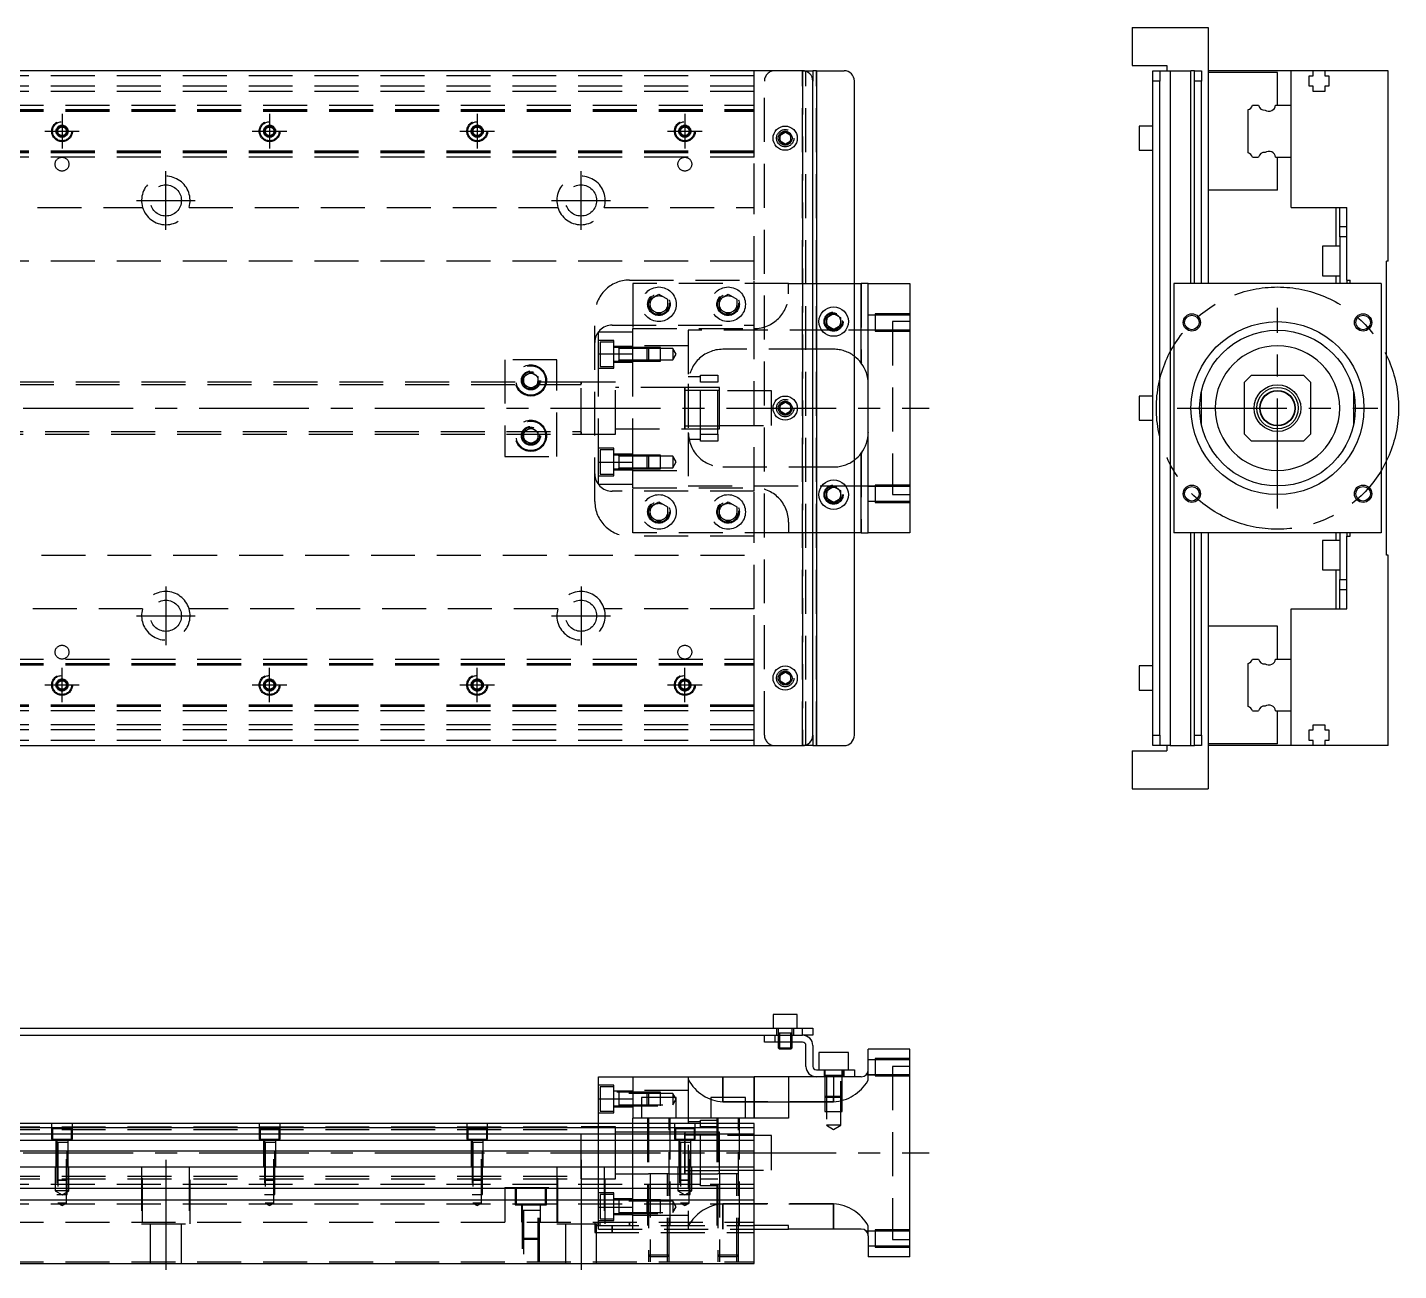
# Model space of a CAD drawing. Extents: x -21 to 783, y -275 to 112.
# Drawn here: x 387 to 783.3, y -249.2 to 110 of the extents above; entities that cross this region are included whole.
import ezdxf

# ---------------------------------------------------------------- set-up
doc = ezdxf.new("R2010")
doc.units = 0
doc.linetypes.add('CENTER', pattern=[50.8, 31.75, -6.35, 6.35, -6.35])
doc.linetypes.add('DASHED', pattern=[19.05, 12.7, -6.35])
doc.layers.get('0').update_dxf_attribs({"linetype": 'CONTINUOUS'})
doc.layers.add('CENTER', color=1, linetype='CENTER')

msp = doc.modelspace()

# ---------------------------------------------------------------- linework, layer by layer
at = {"color": 7, "linetype": 'CONTINUOUS'}
for p, q in [((706.27, 110), (706.27, 99)), ((706.27, 110), (728.27, 110)), ((728.27, 110), (728.27, 36)), ((611, 97.5), (3, 97.5)), ((611, 97.5), (614, 97.5)), ((614, 97.5), (614, 94.5)), ((615, 97.5), (614, 97.5)), ((615, 97.5), (615, -97.5)), ((615, 97.5), (623, 97.5)), ((706.27, 99), (716.27, 99)), ((712.27, 97.5), (714.27, 97.5)), ((712.27, 94.5), (712.27, 97.5)), ((714.27, 97.5), (717.27, 97.5)), ((714.27, 97.5), (714.27, 94.5)), ((716.27, 99), (716.27, 97.5)), ((717.27, 97.5), (717.27, -97.5)), ((717.27, 97.5), (723.27, 97.5)), ((723.27, 36), (723.27, 97.5)), ((724.27, 97.5), (723.27, 97.5)), ((724.27, 97.5), (726.27, 97.5)), ((724.27, 94.5), (724.27, 97.5)), ((726.27, 97.5), (726.27, 94.5)), ((752.27, 97.5), (728.27, 97.5)), ((748.27, 97), (728.27, 97)), ((748.27, 87.5), (748.27, 97)), ((752.27, 87.5), (752.27, 97.5)), ((758.57, 97.5), (752.27, 97.5)), ((757.42, 96), (758.57, 96)), ((757.42, 93), (757.42, 96)), ((761.97, 97.5), (758.57, 97.5)), ((758.57, 96), (758.57, 97.5)), ((761.97, 97.5), (761.97, 96)), ((780.27, 97.5), (761.97, 97.5)), ((761.97, 96), (763.12, 96)), ((763.12, 96), (763.12, 93)), ((780.27, 42.5), (780.27, 97.5)), ((614, -94.5), (614, 94.5)), ((626, -94.5), (626, 94.5)), ((714.27, 94.5), (712.27, 94.5)), ((712.27, -94.5), (712.27, 94.5)), ((714.27, -94.5), (714.27, 94.5)), ((726.27, 94.5), (724.27, 94.5)), ((724.27, 36), (724.27, 94.5)), ((726.27, 36), (726.27, 94.5)), ((758.57, 93), (757.42, 93)), ((758.57, 91.5), (758.57, 93)), ((761.97, 91.5), (758.57, 91.5)), ((761.97, 93), (761.97, 91.5)), ((763.12, 93), (761.97, 93)), ((741.022272, 87.5), (742.79668, 87.5)), ((747.747372, 87.5), (752.27, 87.5)), ((752.27, 72.5), (752.27, 87.5)), ((752.27, 72.5), (752.27, 87.5)), ((739.77, 73.752272), (739.77, 86.247728)), ((604.5, 78.866026), (606, 79.73205)), ((606, 79.73205), (607.5, 78.866026)), ((708.27, 81.5), (708.27, 78)), ((712.27, 81.5), (708.27, 81.5)), ((604.5, 77.133974), (604.5, 78.866026)), ((606, 76.26795), (604.5, 77.133974)), ((607.5, 77.133974), (606, 76.26795)), ((607.5, 78.866026), (607.5, 77.133974)), ((708.27, 78), (708.27, 74.5)), ((708.27, 74.5), (712.27, 74.5)), ((741.022272, 72.5), (742.79668, 72.5)), ((747.747372, 72.5), (752.27, 72.5)), ((748.27, 63), (748.27, 72.5)), ((752.27, 58), (752.27, 72.5)), ((748.27, 63), (728.27, 63)), ((752.27, 58), (768.27, 58)), ((765.27, 46.75), (765.27, 58)), ((766.27, 52.5), (766.27, 58)), ((768.27, 37), (768.27, 58)), ((766.27, 52.5), (768.27, 52.5)), ((766.27, 49.5), (766.27, 52.5)), ((768.27, 49.5), (766.27, 49.5)), ((766.27, 49.5), (766.27, 36)), ((761.27, 46.75), (761.27, 42.5)), ((766.27, 46.75), (761.27, 46.75)), ((761.27, 42.5), (761.27, 38.25)), ((780.27, 42.5), (779.77, 42.5)), ((779.77, -42.5), (779.77, 42.5)), ((626, 36), (628, 36)), ((628, 13), (628, 36)), ((630, 36), (628, 36)), ((630, -36), (630, 36)), ((630, 36), (642, 36)), ((642, 36), (642, -36)), ((778.27, 36), (718.27, 36)), ((718.27, 36), (718.27, -36)), ((761.27, 38.25), (766.27, 38.25)), ((765.27, 36), (765.27, 38.25)), ((768.27, 37), (769.27, 37)), ((768.27, 37), (768.27, 36)), ((769.27, 36), (769.27, 37)), ((778.27, 36), (778.27, -36)), ((618, 26.1547), (620, 27.309402)), ((618, 23.8453), (618, 26.1547)), ((620, 22.690598), (618, 23.8453)), ((620, 27.309402), (622, 26.1547)), ((622, 23.8453), (620, 22.690598)), ((622, 26.1547), (622, 23.8453)), ((740.77, 9.5), (738.77, 7.5)), ((740.77, 9.5), (755.77, 9.5)), ((757.77, 7.5), (755.77, 9.5)), ((726.27, -4.71699), (726.27, 4.71699)), ((738.77, -7.5), (738.77, 7.5)), ((757.77, 7.5), (757.77, -7.5)), ((770.27, 4.71699), (770.27, -4.71699)), ((604.5, 0.866026), (606, 1.73205)), ((604.5, -0.866026), (604.5, 0.866026)), ((606, 1.73205), (607.5, 0.866026)), ((607.5, 0.866026), (607.5, -0.866026)), ((708.27, 3.5), (708.27, 0)), ((712.27, 3.5), (708.27, 3.5)), ((708.27, 0), (708.27, -3.5)), ((606, -1.73205), (604.5, -0.866026)), ((607.5, -0.866026), (606, -1.73205)), ((708.27, -3.5), (712.27, -3.5)), ((738.77, -7.5), (740.77, -9.5)), ((755.77, -9.5), (757.77, -7.5)), ((755.77, -9.5), (740.77, -9.5)), ((628, -36), (628, -13)), ((618, -23.8453), (620, -22.690598)), ((620, -22.690598), (622, -23.8453)), ((618, -26.1547), (618, -23.8453)), ((620, -27.309402), (618, -26.1547)), ((622, -26.1547), (620, -27.309402)), ((622, -23.8453), (622, -26.1547)), ((628, -36), (626, -36)), ((628, -36), (630, -36)), ((642, -36), (630, -36)), ((778.27, -36), (718.27, -36)), ((723.27, -97.5), (723.27, -36)), ((724.27, -94.5), (724.27, -36)), ((726.27, -94.5), (726.27, -36)), ((728.27, -36), (728.27, -110)), ((761.27, -38.25), (761.27, -42.5)), ((766.27, -38.25), (761.27, -38.25)), ((765.27, -38.25), (765.27, -36)), ((766.27, -36), (766.27, -49.5)), ((768.27, -36), (768.27, -37)), ((768.27, -58), (768.27, -37)), ((768.27, -37), (769.27, -37)), ((769.27, -37), (769.27, -36)), ((761.27, -42.5), (761.27, -46.75)), ((780.27, -42.5), (779.77, -42.5)), ((780.27, -97.5), (780.27, -42.5)), ((761.27, -46.75), (766.27, -46.75)), ((765.27, -58), (765.27, -46.75)), ((766.27, -49.5), (768.27, -49.5)), ((766.27, -52.5), (766.27, -49.5)), ((768.27, -52.5), (766.27, -52.5)), ((766.27, -58), (766.27, -52.5)), ((752.27, -72.5), (752.27, -58)), ((752.27, -58), (768.27, -58)), ((748.27, -63), (728.27, -63)), ((748.27, -72.5), (748.27, -63)), ((708.27, -74.5), (708.27, -78)), ((712.27, -74.5), (708.27, -74.5)), ((739.77, -86.247728), (739.77, -73.752272)), ((741.022272, -72.5), (742.79668, -72.5)), ((747.747372, -72.5), (752.27, -72.5)), ((752.27, -87.5), (752.27, -72.5)), ((752.27, -87.5), (752.27, -72.5)), ((604.5, -77.133974), (606, -76.26795)), ((604.5, -78.866026), (604.5, -77.133974)), ((606, -79.73205), (604.5, -78.866026)), ((606, -76.26795), (607.5, -77.133974)), ((607.5, -78.866026), (606, -79.73205)), ((607.5, -77.133974), (607.5, -78.866026)), ((708.27, -78), (708.27, -81.5)), ((708.27, -81.5), (712.27, -81.5)), ((741.022272, -87.5), (742.79668, -87.5)), ((747.747372, -87.5), (752.27, -87.5)), ((748.27, -97), (748.27, -87.5)), ((752.27, -97.5), (752.27, -87.5)), ((614, -94.5), (614, -97.5)), ((712.27, -94.5), (714.27, -94.5)), ((712.27, -97.5), (712.27, -94.5)), ((714.27, -94.5), (714.27, -97.5)), ((724.27, -94.5), (726.27, -94.5)), ((724.27, -97.5), (724.27, -94.5)), ((726.27, -94.5), (726.27, -97.5)), ((757.42, -93), (758.57, -93)), ((757.42, -96), (757.42, -93)), ((758.57, -91.5), (761.97, -91.5)), ((758.57, -93), (758.57, -91.5)), ((761.97, -91.5), (761.97, -93)), ((761.97, -93), (763.12, -93)), ((763.12, -93), (763.12, -96)), ((3, -97.5), (611, -97.5)), ((614, -97.5), (611, -97.5)), ((614, -97.5), (615, -97.5)), ((615, -97.5), (623, -97.5)), ((706.27, -99), (716.27, -99)), ((706.27, -99), (706.27, -110)), ((714.27, -97.5), (712.27, -97.5)), ((717.27, -97.5), (714.27, -97.5)), ((716.27, -97.5), (716.27, -99)), ((717.27, -97.5), (723.27, -97.5)), ((723.27, -97.5), (724.27, -97.5)), ((726.27, -97.5), (724.27, -97.5)), ((748.27, -97), (728.27, -97)), ((752.27, -97.5), (728.27, -97.5)), ((758.57, -97.5), (752.27, -97.5)), ((758.57, -96), (757.42, -96)), ((758.57, -97.5), (758.57, -96)), ((761.97, -97.5), (758.57, -97.5)), ((761.97, -96), (761.97, -97.5)), ((763.12, -96), (761.97, -96)), ((780.27, -97.5), (761.97, -97.5)), ((706.27, -110), (728.27, -110)), ((609.5, -175.2), (602.5, -175.2)), ((602.5, -175.2), (602.5, -179.2)), ((609.5, -179.2), (609.5, -175.2)), ((382, -179.2), (611, -179.2)), ((382, -181.2), (603, -181.2)), ((600, -183.2), (600, -181.2)), ((603, -181.2), (603, -183.2)), ((603, -181.2), (611, -181.2)), ((603, -181.2), (611, -181.2)), ((611, -181.2), (611, -179.2)), ((611, -179.2), (614, -179.2)), ((614, -181.2), (611, -181.2)), ((614, -179.2), (614, -181.2)), ((603, -183.2), (600, -183.2)), ((611, -183.2), (603, -183.2)), ((604, -183.2), (604, -184.85)), ((604, -184.85), (608, -184.85)), ((604, -184.85), (604.35, -185.2)), ((604.35, -183.2), (604.35, -185.2)), ((607.65, -185.2), (604.35, -185.2)), ((607.65, -185.2), (607.65, -183.2)), ((607.65, -185.2), (608, -184.85)), ((608, -184.85), (608, -183.2)), ((612, -190.2), (612, -184.2)), ((614, -184.2), (614, -190.2)), ((624.25, -186.2), (615.75, -186.2)), ((615.75, -186.2), (615.75, -191.2)), ((624.25, -191.2), (624.25, -186.2)), ((630, -191.2), (630, -185.2)), ((642, -185.2), (630, -185.2)), ((642, -245.2), (642, -185.2)), ((552, -193.2), (562, -193.2)), ((552, -199.547524), (552, -193.2)), ((562, -193.2), (562, -205.2)), ((562, -193.2), (597, -193.2)), ((597, -205.2), (597, -193.2)), ((607, -193.2), (597, -193.2)), ((607, -193.2), (607, -205.2)), ((615, -193.2), (607, -193.2)), ((615, -191.2), (623, -191.2)), ((623, -193.2), (615, -193.2)), ((623, -193.2), (623, -191.2)), ((623, -191.2), (626, -191.2)), ((626, -193.2), (623, -193.2)), ((626, -191.2), (626, -193.2)), ((628, -193.2), (626, -193.2)), ((552, -206.7), (552, -199.547524)), ((552, -199.547524), (562, -199.547524)), ((574.5, -199.2), (564.5, -199.2)), ((564.5, -199.2), (564.5, -205.2)), ((574.5, -205.2), (574.5, -199.2)), ((594.5, -199.2), (584.5, -199.2)), ((584.5, -199.2), (584.5, -205.2)), ((594.5, -205.2), (594.5, -199.2)), ((562, -206.7), (562, -205.2)), ((607, -205.2), (562, -205.2)), ((597, -206.7), (375.5, -206.7)), ((597, -207.952272), (375.5, -207.952272)), ((375.5, -209.72668), (597, -209.72668)), ((577, -214.999946), (577, -209.5)), ((597, -247.2), (597, -206.7)), ((597, -211.623076), (375.5, -211.623076)), ((578, -210.075), (577, -210.075)), ((579.75, -210.075), (578, -210.075)), ((581.5, -210.075), (579.75, -210.075)), ((586.5, -210.075), (581.5, -210.075)), ((587, -210.075), (586.5, -210.075)), ((597, -214.677372), (375.5, -214.677372)), ((577, -221.200006), (577, -214.999946)), ((17, -219.2), (597, -219.2)), ((577, -220.325), (587, -220.325)), ((597, -225.5), (17, -225.5)), ((597, -228.9), (17, -228.9)), ((607, -236.2), (597, -236.2)), ((597, -237.2), (607, -237.2)), ((607, -237.2), (607, -236.2)), ((628, -237.2), (607, -237.2)), ((630, -239.2), (630, -245.2)), ((642, -245.2), (630, -245.2)), ((17, -247.2), (597, -247.2))]:
    msp.add_line(p, q, dxfattribs=at)
at = {"color": 3, "linetype": 'DASHED'}
for p, q in [((597, 96), (17, 96)), ((597, 87.5), (597, 97.5)), ((611, -97.5), (611, 97.5)), ((611, 97.5), (611, -97.5)), ((612, -97.5), (612, 97.5)), ((615, -97.5), (615, 97.5)), ((597, 93), (17, 93)), ((597, 91.5), (17, 91.5)), ((600, -94.5), (600, 94.5)), ((17, 87.5), (597, 87.5)), ((597, 86.247728), (597, 87.5)), ((17, 86.247728), (597, 86.247728)), ((17, 86.1147), (597, 86.1147)), ((17, 86.1), (597, 86.1)), ((17, 85.8), (597, 85.8)), ((597, 73.752272), (597, 86.247728)), ((395.5, 80), (395.516134, 80.21941)), ((395.75, 80.721688), (397, 81.443376)), ((395.75, 79.278312), (395.75, 80.721688)), ((397, 78.556624), (395.75, 79.278312)), ((397, 81.443376), (398.25, 80.721688)), ((398.25, 79.278312), (397, 78.556624)), ((398.25, 80.721688), (398.25, 79.278312)), ((455.75, 80.721688), (457, 81.443376)), ((455.75, 79.278312), (455.75, 80.721688)), ((457, 78.556624), (455.75, 79.278312)), ((457, 81.443376), (458.25, 80.721688)), ((458.25, 79.278312), (457, 78.556624)), ((458.25, 80.721688), (458.25, 79.278312)), ((458.477374, 80.25955), (458.5, 80)), ((515.5, 80), (515.516134, 80.21941)), ((515.75, 80.721688), (517, 81.443376)), ((515.75, 79.278312), (515.75, 80.721688)), ((517, 78.556624), (515.75, 79.278312)), ((517, 81.443376), (518.25, 80.721688)), ((518.25, 79.278312), (517, 78.556624)), ((518.25, 80.721688), (518.25, 79.278312)), ((575.75, 80.721688), (577, 81.443376)), ((575.75, 79.278312), (575.75, 80.721688)), ((577, 78.556624), (575.75, 79.278312)), ((577, 81.443376), (578.25, 80.721688)), ((578.25, 79.278312), (577, 78.556624)), ((578.25, 80.721688), (578.25, 79.278312)), ((578.477374, 80.25955), (578.5, 80)), ((607.973226, 78.326156), (608, 78)), ((597, 74.2), (17, 74.2)), ((597, 73.9), (17, 73.9)), ((597, 73.8853), (17, 73.8853)), ((597, 73.752272), (17, 73.752272)), ((597, 72.5), (17, 72.5)), ((597, 72.5), (597, 73.752272)), ((597, 58), (597, 72.5)), ((313.708204, 58), (420.291796, 58)), ((433.708204, 58), (540.291796, 58)), ((553.708204, 58), (597, 58)), ((597, 37), (597, 58)), ((597, 42.5), (29.1, 42.5)), ((561, 37), (597, 37)), ((562, 36), (562, 23)), ((607, 36), (562, 36)), ((597, 24), (597, 37)), ((607, 33), (607, 36)), ((607, 36), (614, 36)), ((614, 36), (626, 36)), ((628, 36), (628, 13)), ((567, 31.443376), (569.5, 32.886752)), ((569.5, 32.886752), (572, 31.443376)), ((587, 31.443376), (589.5, 32.886752)), ((589.5, 32.886752), (592, 31.443376)), ((567, 28.556624), (567, 31.443376)), ((569.5, 27.113248), (567, 28.556624)), ((572, 28.556624), (569.5, 27.113248)), ((572, 31.443376), (572, 28.556624)), ((572.477798, 30.364306), (572.5, 30)), ((587, 28.556624), (587, 31.443376)), ((589.5, 27.113248), (587, 28.556624)), ((592, 28.556624), (589.5, 27.113248)), ((592, 31.443376), (592, 28.556624)), ((592.477798, 30.364306), (592.5, 30)), ((551, -27), (551, 27)), ((556, 24), (597, 24)), ((597, -24), (597, 24)), ((622.483582, 25.286038), (622.5, 25)), ((632, 26.848738), (630, 26.848738)), ((632, 27.248732), (632, 22.248742)), ((642, 27.248732), (632, 27.248732)), ((642, 26.848738), (632, 26.848738)), ((637, 25), (637, -25)), ((642, 25), (637, 25)), ((552, 15.652476), (552, 22)), ((552, 22), (562, 22)), ((562, 15.652476), (562, 23)), ((562, 23), (597, 23)), ((562, 15.652476), (562, 22)), ((578, 22.5), (578, 7)), ((620, 22.5), (578, 22.5)), ((637, 22.5), (620, 22.5)), ((630, 22.648738), (632, 22.648738)), ((632, 22.648738), (642, 22.648738)), ((632, 22.248742), (642, 22.248742)), ((556.5, 19.55635), (552, 19.55635)), ((552.5, 19.05635), (552.5, 12.05635)), ((556.5, 19.05635), (552.5, 19.05635)), ((556.5, 11.55635), (556.5, 19.55635)), ((562, 17.80635), (556.5, 17.80635)), ((557.905, 17.55635), (556.5, 17.55635)), ((562, 17.556346), (557.895, 17.55635)), ((557.9, 17.556354), (557.9, 13.556344)), ((557.9, 17.556354), (557.9, 13.556344)), ((557.9, 17.556354), (557.9, 13.556344)), ((557.9, 17.55635), (557.9, 17.339888)), ((557.9, 17.33964), (557.9, 17.55635)), ((562, 17.20635), (557.9, 17.20635)), ((578, 18), (562, 18)), ((578, 18), (562, 18)), ((566.15, 17.55635), (562, 17.556346)), ((566.15, 17.556344), (562, 17.556344)), ((566.5, 17.20635), (562, 17.20635)), ((566.5, 17.20635), (562, 17.20635)), ((566.15, 13.55635), (566.15, 17.55635)), ((566.5, 17.20635), (566.15, 17.55635)), ((570, 17.556344), (566.15, 17.556344)), ((566.5, 17.20635), (566.5, 13.90635)), ((570, 17.20635), (566.5, 17.20635)), ((570, 13.556354), (570, 17.556344)), ((573.5, 17.20635), (570, 17.20635)), ((573.5, 17.20635), (573.5, 13.90635)), ((574.452628, 15.55635), (573.5, 17.20635)), ((614, 17), (588, 17)), ((620, 17), (614, 17)), ((540, 14), (525, 14)), ((525, 14), (525, -14)), ((540, -14), (540, 14)), ((552, 15.652476), (562, 15.652476)), ((552, -15.652476), (552, 15.652476)), ((552.5, 12.05635), (556.5, 12.05635)), ((556.5, 13.55635), (557.905, 13.55635)), ((556.5, 13.30635), (562, 13.30635)), ((557.895, 13.55635), (562, 13.556352)), ((557.9, 13.90635), (562, 13.90635)), ((557.9, 13.55635), (557.9, 13.773016)), ((557.9, 13.77281), (557.9, 13.55635)), ((562, -15.652476), (562, 15.652476)), ((562, -15.652476), (562, 15.652476)), ((562, 13.90635), (566.5, 13.90635)), ((562, 13.90635), (566.5, 13.90635)), ((562, 13.556354), (566.15, 13.556354)), ((562, 13.556352), (566.15, 13.55635)), ((566.15, 13.55635), (566.5, 13.90635)), ((566.15, 13.556354), (570, 13.556354)), ((566.5, 13.90635), (570, 13.90635)), ((570, 13.90635), (573.5, 13.90635)), ((573.5, 13.90635), (574.452628, 15.55635)), ((627.743602, 13.32745), (628.026966, 12.963874)), ((530, 8), (530.018502, 8.303588)), ((530.5, 9.1547), (532.5, 10.309402)), ((530.5, 6.8453), (530.5, 9.1547)), ((532.5, 10.309402), (534.5, 9.1547)), ((534.5, 9.1547), (534.5, 6.8453)), ((552, 11.55635), (556.5, 11.55635)), ((581.5, 9), (578, 9)), ((581.5, 9.5), (586.5, 9.5)), ((581.5, 7.5), (581.5, 9.5)), ((586.5, 9.5), (586.5, 7.5)), ((547.005, 7.5), (335, 7.5)), ((547, 6.75), (335, 6.75)), ((532.5, 5.690598), (530.5, 6.8453)), ((534.5, 6.8453), (532.5, 5.690598)), ((552, 7.5), (546.995, 7.5)), ((547, -7.500006), (547, 7.500006)), ((547, 6.951128), (547, 7.5)), ((547, 7.5), (547, 6.951128)), ((547, -6.951128), (547, 6.951128)), ((557, 7.5), (552, 7.5)), ((557, 7.5), (552, 7.5)), ((557, -7.5), (557, 7.5)), ((557, -7.5), (557, 7.5)), ((577.005, 6), (557, 6)), ((576.995, 6), (557, 6)), ((586.5, 6), (576.995, 6)), ((577.005, 6), (576.995, 6)), ((577, -6.000006), (577, 6.000006)), ((577, 5.125), (577, 6.000006)), ((577, 5.325034), (577, 6)), ((577, 6), (577, -5.999164)), ((577, 5.125), (577, -5.125)), ((587, 5.125), (577, 5.125)), ((586.5, 6), (577.005, 6)), ((578, 7), (578, -7)), ((586.5, 7.5), (581.5, 7.5)), ((581.5, -7.5), (581.5, 7.5)), ((586.5, -7.5), (586.5, 7.5)), ((587, 6), (586.5, 6)), ((587, -6), (587, 6)), ((602, 5), (587, 5)), ((602, -5), (602, 5)), ((607.973226, 0.326156), (608, 0)), ((335, -6.75), (547, -6.75)), ((335, -7.5), (547.005, -7.5)), ((530.5, -6.8453), (532.5, -5.690598)), ((530.5, -9.1547), (530.5, -6.8453)), ((532.5, -5.690598), (534.5, -6.8453)), ((534.5, -6.8453), (534.5, -9.1547)), ((534.983582, -7.713962), (535, -8)), ((546.995, -7.5), (552, -7.5)), ((547, -7.5), (547, -6.951128)), ((547, -6.951128), (547, -7.499332)), ((547, -7.499332), (547, -7.5)), ((552, -7.5), (557, -7.5)), ((552, -7.5), (557, -7.5)), ((557, -6), (577.005, -6)), ((557, -6), (576.995, -6)), ((576.995, -6), (586.5, -6)), ((576.995, -6), (577.005, -6)), ((577, -6.000006), (577, -5.125)), ((577, -5.125), (587, -5.125)), ((577, -6), (577, -5.325218)), ((577, -5.999164), (577, -6)), ((577.005, -6), (586.5, -6)), ((578, -7), (578, -22.5)), ((581.5, -7.5), (586.5, -7.5)), ((581.5, -9.5), (581.5, -7.5)), ((586.5, -6), (587, -6)), ((586.5, -7.5), (586.5, -9.5)), ((587, -5), (602, -5)), ((630, -7), (629.998996, -7.141742)), ((532.5, -10.309402), (530.5, -9.1547)), ((534.5, -9.1547), (532.5, -10.309402)), ((556.5, -11.55635), (552, -11.55635)), ((556.5, -19.55635), (556.5, -11.55635)), ((578, -9), (581.5, -9)), ((586.5, -9.5), (581.5, -9.5)), ((525, -14), (540, -14)), ((552, -22), (552, -15.652476)), ((552, -15.652476), (562, -15.652476)), ((552.5, -12.05635), (552.5, -19.05635)), ((556.5, -12.05635), (552.5, -12.05635)), ((562, -13.30635), (556.5, -13.30635)), ((557.905, -13.55635), (556.5, -13.55635)), ((562, -13.556352), (557.895, -13.55635)), ((557.9, -13.556344), (557.9, -17.556354)), ((557.9, -13.556344), (557.9, -17.556354)), ((557.9, -13.55635), (557.9, -13.77281)), ((557.9, -13.773058), (557.9, -13.55635)), ((562, -13.90635), (557.9, -13.90635)), ((566.15, -13.55635), (562, -13.556352)), ((566.15, -13.556352), (562, -13.556354)), ((566.5, -13.90635), (562, -13.90635)), ((566.5, -13.90635), (562, -13.90635)), ((562, -22), (562, -15.652476)), ((562, -23), (562, -15.652476)), ((566.15, -17.55635), (566.15, -13.55635)), ((566.5, -13.90635), (566.15, -13.55635)), ((570, -13.556354), (566.15, -13.556352)), ((566.5, -13.90635), (566.5, -17.20635)), ((570, -13.90635), (566.5, -13.90635)), ((570, -17.556344), (570, -13.556354)), ((573.5, -13.90635), (570, -13.90635)), ((573.5, -13.90635), (573.5, -17.20635)), ((574.452628, -15.55635), (573.5, -13.90635)), ((573.5, -17.20635), (574.452628, -15.55635)), ((628.11972, -12.836966), (627.908436, -13.120182)), ((628, -13), (628, -36)), ((552, -19.55635), (556.5, -19.55635)), ((552.5, -19.05635), (556.5, -19.05635)), ((556.5, -17.55635), (557.905, -17.55635)), ((556.5, -17.80635), (562, -17.80635)), ((557.895, -17.55635), (562, -17.556346)), ((557.9, -17.20635), (562, -17.20635)), ((557.9, -17.55635), (557.9, -17.339682)), ((557.9, -17.339888), (557.9, -17.55635)), ((562, -17.20635), (566.5, -17.20635)), ((562, -17.20635), (566.5, -17.20635)), ((562, -17.556344), (566.15, -17.556346)), ((562, -17.556346), (566.15, -17.55635)), ((562, -18), (578, -18)), ((562, -18), (578, -18)), ((566.15, -17.55635), (566.5, -17.20635)), ((566.15, -17.556346), (570, -17.556344)), ((566.5, -17.20635), (570, -17.20635)), ((570, -17.20635), (573.5, -17.20635)), ((588, -17), (614, -17)), ((614, -17), (620, -17)), ((552, -22), (562, -22)), ((562, -23), (597, -23)), ((562, -36), (562, -23)), ((578, -22.5), (620, -22.5)), ((620, -22.5), (637, -22.5)), ((632, -22.648738), (630, -22.648738)), ((632, -22.248742), (632, -27.248732)), ((642, -22.248742), (632, -22.248742)), ((642, -22.648738), (632, -22.648738)), ((597, -24), (556, -24)), ((567, -28.556624), (569.5, -27.113248)), ((569.5, -27.113248), (572, -28.556624)), ((587, -28.556624), (589.5, -27.113248)), ((589.5, -27.113248), (592, -28.556624)), ((597, -37), (597, -24)), ((617.5, -25), (617.52689, -24.634318)), ((630, -26.848738), (632, -26.848738)), ((632, -26.848738), (642, -26.848738)), ((632, -27.248732), (642, -27.248732)), ((637, -25), (642, -25)), ((566.5, -30), (566.520026, -29.653944)), ((567, -31.443376), (567, -28.556624)), ((569.5, -32.886752), (567, -31.443376)), ((572, -31.443376), (569.5, -32.886752)), ((572, -28.556624), (572, -31.443376)), ((587, -31.443376), (587, -28.556624)), ((589.5, -32.886752), (587, -31.443376)), ((592, -31.443376), (589.5, -32.886752)), ((592, -28.556624), (592, -31.443376)), ((592.477798, -29.635694), (592.5, -30)), ((607, -33), (607, -36)), ((597, -37), (561, -37)), ((607, -36), (562, -36)), ((597, -58), (597, -37)), ((614, -36), (607, -36)), ((626, -36), (614, -36)), ((29.1, -42.5), (597, -42.5)), ((420.291796, -58), (313.708204, -58)), ((540.291796, -58), (433.708204, -58)), ((597, -58), (553.708204, -58)), ((597, -72.5), (597, -58)), ((17, -72.5), (597, -72.5)), ((17, -73.752272), (597, -73.752272)), ((17, -73.8853), (597, -73.8853)), ((17, -73.9), (597, -73.9)), ((17, -74.2), (597, -74.2)), ((597, -73.752272), (597, -72.5)), ((597, -86.247728), (597, -73.752272)), ((395.75, -79.278312), (397, -78.556624)), ((397, -78.556624), (398.25, -79.278312)), ((455.75, -79.278312), (457, -78.556624)), ((457, -78.556624), (458.25, -79.278312)), ((515.75, -79.278312), (517, -78.556624)), ((517, -78.556624), (518.25, -79.278312)), ((575.75, -79.278312), (577, -78.556624)), ((577, -78.556624), (578.25, -79.278312)), ((604, -78), (604.030168, -77.653934)), ((395.5, -80), (395.516134, -79.78059)), ((395.75, -80.721688), (395.75, -79.278312)), ((397, -81.443376), (395.75, -80.721688)), ((398.25, -80.721688), (397, -81.443376)), ((398.25, -79.278312), (398.25, -80.721688)), ((455.75, -80.721688), (455.75, -79.278312)), ((457, -81.443376), (455.75, -80.721688)), ((458.25, -80.721688), (457, -81.443376)), ((458.25, -79.278312), (458.25, -80.721688)), ((458.477374, -79.74045), (458.5, -80)), ((515.5, -80), (515.516134, -79.78059)), ((515.75, -80.721688), (515.75, -79.278312)), ((517, -81.443376), (515.75, -80.721688)), ((518.25, -80.721688), (517, -81.443376)), ((518.25, -79.278312), (518.25, -80.721688)), ((575.75, -80.721688), (575.75, -79.278312)), ((577, -81.443376), (575.75, -80.721688)), ((578.25, -80.721688), (577, -81.443376)), ((578.25, -79.278312), (578.25, -80.721688)), ((578.477374, -79.74045), (578.5, -80)), ((597, -85.8), (17, -85.8)), ((597, -86.1), (17, -86.1)), ((597, -86.1147), (17, -86.1147)), ((597, -86.247728), (17, -86.247728)), ((597, -87.5), (597, -86.247728)), ((597, -87.5), (17, -87.5)), ((597, -97.5), (597, -87.5)), ((597, -91.5), (17, -91.5)), ((597, -93), (17, -93)), ((597, -96), (17, -96)), ((600, -181.2), (603, -181.2)), ((603.5, -179.2), (603.5, -181.2)), ((608.000006, -180.6), (603.999994, -180.6)), ((604, -179.2), (604, -183.2)), ((604.000006, -179.2), (604.000006, -183.2)), ((604.35, -180.6), (604.35, -183.2)), ((607.65, -183.2), (607.65, -180.6)), ((607.999994, -183.2), (607.999994, -181.2)), ((608, -183.2), (608, -179.2)), ((608.5, -181.2), (608.5, -179.2)), ((632, -188.351262), (630, -188.351262)), ((632, -187.951268), (632, -192.951258)), ((642, -187.951268), (632, -187.951268)), ((642, -188.351262), (632, -188.351262)), ((637, -190.2), (637, -240.2)), ((642, -190.2), (637, -190.2)), ((578, -193.2), (578, -193.816596)), ((578, -193.816596), (578, -236.583404)), ((578, -193.816596), (578.037764, -194.12036)), ((588, -200.460598), (588, -193.2)), ((588, -193.2), (588, -199.2)), ((597, -193.2), (597, -205.2)), ((617.25, -191.2), (617.25, -193.2)), ((622.500006, -192.8), (617.499994, -192.8)), ((617.5, -191.2), (617.5, -203.2)), ((617.9, -192.8), (617.9, -207.2)), ((620, -193.2), (620, -200.460598)), ((622.1, -207.2), (622.1, -192.8)), ((622.5, -203.2), (622.5, -191.2)), ((622.75, -193.2), (622.75, -191.2)), ((629.474532, -192.551262), (632, -192.551262)), ((629.868572, -194.41502), (629.966596, -194.101224)), ((629.966596, -194.101224), (630, -193.816596)), ((630, -193.816596), (630, -191.2)), ((637, -192.7), (630, -192.7)), ((632, -192.551262), (642, -192.551262)), ((632, -192.951258), (642, -192.951258)), ((556.5, -195.64365), (552, -195.64365)), ((552.5, -196.14365), (552.5, -199.64365)), ((556.5, -196.14365), (552.5, -196.14365)), ((556.5, -203.64365), (556.5, -195.64365)), ((562, -197.39365), (556.5, -197.39365)), ((570, -197.643656), (556.5, -197.643649)), ((557.9, -197.643646), (557.9, -201.643656)), ((573.5, -197.99365), (557.9, -197.99365)), ((578, -197.2), (562, -197.2)), ((566.15, -199.2), (566.15, -197.64365)), ((566.5, -197.99365), (566.15, -197.64365)), ((566.5, -197.99365), (566.5, -199.2)), ((570, -199.2), (570, -197.643656)), ((573.5, -197.99365), (573.5, -201.29365)), ((574.452628, -199.64365), (573.5, -197.99365)), ((552.5, -199.64365), (552.5, -203.14365)), ((556.5, -201.643653), (570, -201.643646)), ((556.5, -201.89365), (562, -201.89365)), ((557.9, -201.29365), (573.5, -201.29365)), ((566.15, -199.64365), (566.15, -199.2)), ((566.15, -201.64365), (566.15, -199.64365)), ((566.15, -201.64365), (566.5, -201.29365)), ((566.5, -199.2), (566.5, -199.64365)), ((566.5, -199.64365), (566.5, -201.29365)), ((570, -201.643646), (570, -199.2)), ((573.5, -201.29365), (574.452628, -199.64365)), ((588, -199.2), (588, -200.460598)), ((588, -200.460598), (594.5, -200.460598)), ((620, -200.460598), (588, -200.460598)), ((594.5, -200.460598), (607, -200.460598)), ((607, -200.460598), (617.500006, -200.460598)), ((617.5, -198.8), (622.5, -198.8)), ((617.5, -198.8), (617.9, -199.2)), ((617.500006, -200.460598), (620, -200.460598)), ((622.1, -199.2), (617.9, -199.2)), ((620, -200.460598), (620, -199.2)), ((622.1, -199.2), (622.5, -198.8)), ((552, -203.64365), (556.5, -203.64365)), ((552.5, -203.14365), (556.5, -203.14365)), ((566.25, -205.2), (566.25, -236.2)), ((566.499923, -205.2), (566.500006, -246.7)), ((572.499994, -246.7), (572.500077, -205.2)), ((572.75, -236.2), (572.75, -205.2)), ((581.5, -205.7), (586.5, -205.7)), ((581.5, -206.7), (581.5, -205.7)), ((586.25, -205.2), (586.25, -236.2)), ((586.499923, -205.2), (586.500006, -246.7)), ((592.499994, -246.7), (592.500077, -205.2)), ((592.75, -236.2), (592.75, -205.2)), ((617.5, -203.2), (622.5, -203.2)), ((54, -207.699332), (547.005, -207.699332)), ((54, -208.449332), (547, -208.449332)), ((394, -206.7), (394, -211.2)), ((399.75, -208.2), (394.25, -208.2)), ((394.25, -208.2), (394.25, -211.2)), ((399.75, -211.2), (399.75, -208.2)), ((400, -211.2), (400, -206.7)), ((454, -206.7), (454, -211.2)), ((459.75, -208.2), (454.25, -208.2)), ((454.25, -208.2), (454.25, -211.2)), ((459.75, -211.2), (459.75, -208.2)), ((460, -211.2), (460, -206.7)), ((514, -206.7), (514, -211.2)), ((519.75, -208.2), (514.25, -208.2)), ((514.25, -208.2), (514.25, -211.2)), ((519.75, -211.2), (519.75, -208.2)), ((520, -211.2), (520, -206.7)), ((547, -222.699332), (547, -207.7)), ((552, -207.7), (547, -207.7)), ((552, -219.2), (552, -206.7)), ((557, -207.7), (552, -207.7)), ((557, -215.2), (557, -207.7)), ((562, -209.2), (557, -209.2)), ((562, -219.2), (562, -206.7)), ((566.5, -209.2), (562, -209.2)), ((572.5, -209.2), (566.5, -209.2)), ((574.25, -209.2), (572.5, -209.2)), ((574, -206.7), (574, -211.2)), ((579.75, -208.2), (574.25, -208.2)), ((574.25, -208.2), (574.25, -211.2)), ((577, -209.2), (574.25, -209.2)), ((577, -209.2), (576.995, -209.2)), ((577, -209.2), (577, -209.200836)), ((578, -209.2), (577, -209.2)), ((577.005, -209.2), (577, -209.2)), ((577, -209.200836), (577, -214.999974)), ((581.5, -206.2), (578, -206.2)), ((579.75, -209.2), (578, -209.2)), ((579.75, -211.2), (579.75, -208.2)), ((581.5, -209.2), (579.75, -209.2)), ((580, -211.2), (580, -206.7)), ((581.5, -207.7), (581.5, -206.7)), ((581.5, -222.7), (581.5, -207.7)), ((586.5, -207.7), (581.5, -207.7)), ((586.5, -209.2), (581.5, -209.2)), ((587, -209.2), (586.5, -209.2)), ((587, -215.2), (587, -209.2)), ((622.1, -207.2), (617.9, -207.2)), ((617.9, -207.2), (620, -208.412436)), ((620, -208.412436), (622.1, -207.2)), ((394, -211.2), (400, -211.2)), ((395.25, -211.2), (395.25, -219.2)), ((398.500006, -212.2), (395.499994, -212.2)), ((395.500006, -211.2), (395.500006, -227.2)), ((395.75, -212.2), (395.75, -229.7)), ((398.25, -229.7), (398.25, -212.2)), ((398.499994, -227.2), (398.499994, -211.2)), ((398.75, -219.2), (398.75, -211.2)), ((454, -211.2), (460, -211.2)), ((455.25, -211.2), (455.25, -219.2)), ((458.500006, -212.2), (455.499994, -212.2)), ((455.500006, -211.2), (455.500006, -227.2)), ((455.75, -212.2), (455.75, -229.7)), ((458.25, -229.7), (458.25, -212.2)), ((458.499994, -227.2), (458.499994, -211.2)), ((458.75, -219.2), (458.75, -211.2)), ((514, -211.2), (520, -211.2)), ((515.25, -211.2), (515.25, -219.2)), ((518.500006, -212.2), (515.499994, -212.2)), ((515.500006, -211.2), (515.500006, -227.2)), ((515.75, -212.2), (515.75, -229.7)), ((518.25, -229.7), (518.25, -212.2)), ((518.499994, -227.2), (518.499994, -211.2)), ((518.75, -219.2), (518.75, -211.2)), ((574, -211.2), (580, -211.2)), ((575.25, -211.2), (575.25, -219.2)), ((578.500006, -212.2), (575.499994, -212.2)), ((575.500006, -211.2), (575.500006, -227.2)), ((575.75, -212.2), (575.75, -229.7)), ((578.25, -229.7), (578.25, -212.2)), ((578.499994, -227.2), (578.499994, -211.2)), ((578.75, -219.2), (578.75, -211.2)), ((602, -210.2), (587, -210.2)), ((602, -215.2), (602, -210.2)), ((557, -219.2), (557, -215.2)), ((577, -214.999974), (577, -215.400054)), ((577, -215.400054), (577, -221.199164)), ((587, -221.2), (587, -215.2)), ((602, -220.2), (602, -215.2)), ((395, -219.2), (395, -226.2)), ((399, -226.2), (399, -219.2)), ((420, -219.2), (420, -235.7)), ((420.291796, -235.2), (420.291796, -219.2)), ((433.708204, -219.2), (433.708204, -235.2)), ((434, -235.7), (434, -219.2)), ((540, -219.2), (540, -235.7)), ((540.291796, -235.2), (540.291796, -219.2)), ((552, -228.9), (552, -219.2)), ((553.708204, -219.2), (553.708204, -235.2)), ((554, -235.7), (554, -219.2)), ((557, -222.7), (557, -219.2)), ((557, -221.2), (562, -221.2)), ((562, -225.5), (562, -219.2)), ((562, -221.2), (566.39999, -221.2)), ((566.39999, -221.2), (566.499994, -221.2)), ((572.500006, -221.2), (566.499994, -221.2)), ((567, -221.2), (567, -246.7)), ((572, -246.7), (572, -221.2)), ((572.500006, -221.2), (572.60001, -221.2)), ((572.60001, -221.2), (577.005, -221.2)), ((575, -219.2), (575, -226.2)), ((576.995, -221.2), (586.39999, -221.2)), ((577, -221.2), (577, -220.525218)), ((577, -221.199164), (577, -221.2)), ((577.005, -221.2), (586.5, -221.2)), ((579, -226.2), (579, -219.2)), ((592.500006, -221.2), (586.499994, -221.2)), ((587, -220.2), (602, -220.2)), ((587, -221.2), (587, -246.7)), ((592, -246.7), (592, -221.2)), ((597, -224.35), (17, -224.35)), ((54, -221.95), (547, -221.95)), ((54, -222.7), (547.005, -222.7)), ((395.5, -222.95), (398.5, -222.95)), ((395.5, -222.95), (395.75, -223.2)), ((398.25, -223.2), (395.75, -223.2)), ((398.25, -223.2), (398.5, -222.95)), ((455.5, -222.95), (458.5, -222.95)), ((455.5, -222.95), (455.75, -223.2)), ((458.25, -223.2), (455.75, -223.2)), ((458.25, -223.2), (458.5, -222.95)), ((515.5, -222.95), (518.5, -222.95)), ((515.5, -222.95), (515.75, -223.2)), ((518.25, -223.2), (515.75, -223.2)), ((518.25, -223.2), (518.5, -222.95)), ((525, -225.2), (540, -225.2)), ((525, -225.2), (525, -235.2)), ((528, -225.2), (528, -230.2)), ((528.25, -225.2), (528.25, -225.5)), ((528.25, -225.5), (528.25, -228.9)), ((536.75, -225.5), (536.75, -225.2)), ((536.75, -228.9), (536.75, -225.5)), ((537, -230.2), (537, -225.2)), ((540, -225.2), (540, -235.2)), ((546.995, -222.7), (552, -222.7)), ((547, -222.7), (547, -222.699332)), ((552, -222.7), (553.708204, -222.7)), ((553.708204, -222.7), (557, -222.7)), ((562, -228.9), (562, -225.5)), ((575.5, -222.95), (578.5, -222.95)), ((575.5, -222.95), (575.75, -223.2)), ((578.25, -223.2), (575.75, -223.2)), ((578, -224.2), (581.5, -224.2)), ((578.25, -223.2), (578.5, -222.95)), ((581.5, -222.7), (586.5, -222.7)), ((581.5, -224.7), (581.5, -222.7)), ((586.5, -224.7), (581.5, -224.7)), ((399, -226.2), (395, -226.2)), ((395, -226.2), (397, -227.3547)), ((395.500006, -227.2), (398.499994, -227.2)), ((398.25, -229.7), (395.75, -229.7)), ((395.75, -229.7), (397, -230.421688)), ((397, -227.3547), (399, -226.2)), ((397, -230.421688), (398.25, -229.7)), ((455.500006, -227.2), (458.499994, -227.2)), ((458.25, -229.7), (455.75, -229.7)), ((455.75, -229.7), (457, -230.421688)), ((457, -230.421688), (458.25, -229.7)), ((515.500006, -227.2), (518.499994, -227.2)), ((518.25, -229.7), (515.75, -229.7)), ((515.75, -229.7), (517, -230.421688)), ((517, -230.421688), (518.25, -229.7)), ((528.25, -228.9), (528.25, -230.2)), ((536.75, -230.2), (536.75, -228.9)), ((556.5, -226.75635), (552, -226.75635)), ((552, -230.852476), (552, -228.9)), ((552.5, -227.25635), (552.5, -228.9)), ((553.708204, -227.25635), (552.5, -227.25635)), ((552.5, -228.9), (552.5, -230.75635)), ((556.5, -227.25635), (553.708204, -227.25635)), ((556.5, -234.75635), (556.5, -226.75635)), ((562, -228.50635), (556.5, -228.50635)), ((570, -228.756354), (556.5, -228.756354)), ((557.9, -228.756344), (557.9, -232.756354)), ((573.5, -229.10635), (557.9, -229.10635)), ((562, -236.2), (562, -228.9)), ((566.15, -228.9), (566.15, -228.75635)), ((566.29365, -228.9), (566.15, -228.75635)), ((566.5, -228.756354), (566.15, -228.756352)), ((566.15, -230.75635), (566.15, -228.9)), ((566.5, -229.10635), (566.29365, -228.9)), ((567, -228.756354), (566.5, -228.756354)), ((570, -228.9), (570, -228.756354)), ((570, -232.756344), (570, -228.9)), ((573.5, -229.10635), (573.5, -232.40635)), ((574.452628, -230.75635), (573.5, -229.10635)), ((579, -226.2), (575, -226.2)), ((575, -226.2), (577, -227.3547)), ((575.500006, -227.2), (578.499994, -227.2)), ((578.25, -229.7), (575.75, -229.7)), ((575.75, -229.7), (577, -230.421688)), ((577, -227.3547), (579, -226.2)), ((577, -230.421688), (578.25, -229.7)), ((597, -230.05), (17, -230.05)), ((528, -230.2), (537, -230.2)), ((529.75, -230.2), (529.75, -235.2)), ((535.000006, -231.8), (529.999994, -231.8)), ((529.999996, -230.2), (530.000006, -246.7)), ((530.4, -231.8), (530.4, -246.7)), ((534.6, -246.7), (534.6, -231.8)), ((534.999994, -246.7), (535.000004, -230.2)), ((535.25, -235.2), (535.25, -230.2)), ((552, -230.852476), (553.708204, -230.852476)), ((552, -235.2), (552, -230.852476)), ((552.5, -230.75635), (552.5, -234.25635)), ((553.708204, -230.852476), (562, -230.852476)), ((556.5, -232.756344), (570, -232.756344)), ((556.5, -233.00635), (562, -233.00635)), ((557.9, -232.40635), (573.5, -232.40635)), ((562, -233.2), (566.5, -233.2)), ((566.15, -232.75635), (566.15, -230.75635)), ((566.15, -232.75635), (566.5, -232.40635)), ((566.15, -232.756346), (566.5, -232.756344)), ((566.5, -232.756344), (567, -232.756344)), ((566.5, -233.2), (567, -233.2)), ((567, -233.2), (572, -233.2)), ((572, -233.2), (572.5, -233.2)), ((572.5, -233.2), (578, -233.2)), ((573.5, -232.40635), (574.452628, -230.75635)), ((588, -229.939402), (586.619728, -230.04908)), ((588, -229.939402), (620, -229.939402)), ((592, -229.939402), (588, -229.939402)), ((588, -237.2), (588, -229.939402)), ((588, -229.939402), (588, -236.2)), ((592.5, -229.939402), (592, -229.939402)), ((597, -229.939402), (592.5, -229.939402)), ((620, -229.939402), (597, -229.939402)), ((620, -229.939402), (620, -237.2)), ((620, -237.2), (620, -229.939402)), ((17, -235.2), (597, -235.2)), ((420, -235.7), (434, -235.7)), ((422.5, -235.7), (422.5, -247.2)), ((431.5, -247.2), (431.5, -235.7)), ((540, -235.7), (554, -235.7)), ((542.5, -235.7), (542.5, -247.2)), ((551, -235.2), (551, -236.2)), ((551, -236.2), (597, -236.2)), ((551, -236.2), (551, -238.2)), ((551.5, -247.2), (551.5, -235.7)), ((552, -234.75635), (556.5, -234.75635)), ((552, -237.2), (552, -235.2)), ((552, -237.2), (597, -237.2)), ((552.5, -234.25635), (553.708204, -234.25635)), ((553.708204, -234.25635), (556.5, -234.25635)), ((556, -238.2), (556, -236.2)), ((556, -236.2), (556, -237.2)), ((556, -237.2), (556, -238.2)), ((561, -236.2), (561, -235.2)), ((561, -235.2), (561, -236.2)), ((562, -237.2), (562, -236.2)), ((578.033404, -236.298776), (578, -236.583404)), ((578, -236.583404), (578, -237.2)), ((578.131428, -235.98498), (578.033404, -236.298776)), ((588, -236.2), (588, -237.2)), ((630, -236.583404), (629.962236, -236.27964)), ((630, -239.2), (630, -236.583404)), ((630, -237.7), (637, -237.7)), ((632, -237.448742), (632, -242.448732)), ((642, -237.448742), (632, -237.448742)), ((530, -239.8), (535, -239.8)), ((530, -239.8), (530.4, -240.2)), ((534.6, -240.2), (530.4, -240.2)), ((534.6, -240.2), (535, -239.8)), ((551, -238.2), (597, -238.2)), ((632, -237.848738), (629.474532, -237.848738)), ((642, -237.848738), (632, -237.848738)), ((637, -240.2), (642, -240.2)), ((566.5, -244.7), (572.5, -244.7)), ((566.5, -244.7), (567, -245.2)), ((572, -245.2), (567, -245.2)), ((572, -245.2), (572.5, -244.7)), ((586.5, -244.7), (592.5, -244.7)), ((586.5, -244.7), (587, -245.2)), ((592, -245.2), (587, -245.2)), ((592, -245.2), (592.5, -244.7)), ((630, -242.048738), (632, -242.048738)), ((632, -242.048738), (642, -242.048738)), ((632, -242.448732), (642, -242.448732)), ((17, -246.7), (597, -246.7))]:
    msp.add_line(p, q, dxfattribs=at)
for centre, radius in [((397, 80), 3), ((397, 80), 2.75), ((397, 80), 1.75), ((397, 80), 1.5), ((397, 80), 1.25), ((457, 80), 3), ((457, 80), 2.75), ((457, 80), 1.75), ((457, 80), 1.5), ((457, 80), 1.25), ((517, 80), 3), ((517, 80), 2.75), ((517, 80), 1.75), ((517, 80), 1.5), ((517, 80), 1.25), ((577, 80), 3), ((577, 80), 2.75), ((577, 80), 1.75), ((577, 80), 1.5), ((577, 80), 1.25), ((606, 78), 2.5), ((606, 78), 2), ((397, 70.5), 2), ((577, 70.5), 2), ((427, 60), 4.5), ((547, 60), 4.5), ((569.5, 30), 5), ((569.5, 30), 3.25), ((569.5, 30), 3), ((569.5, 30), 2.5), ((589.5, 30), 5), ((589.5, 30), 3.25), ((589.5, 30), 3), ((589.5, 30), 2.5), ((620, 25), 2.75), ((620, 25), 2.5), ((532.5, 8), 4.5), ((532.5, 8), 4.25), ((532.5, 8), 2.75), ((532.5, 8), 2.5), ((532.5, 8), 2.1), ((606, 0), 2.5), ((606, 0), 2), ((532.5, -8), 4.5), ((532.5, -8), 4.25), ((532.5, -8), 2.75), ((532.5, -8), 2.5), ((532.5, -8), 2.1), ((620, -25), 2.75), ((620, -25), 2.5), ((569.5, -30), 5), ((569.5, -30), 3.25), ((569.5, -30), 3), ((569.5, -30), 2.5), ((589.5, -30), 5), ((589.5, -30), 3.25), ((589.5, -30), 3), ((589.5, -30), 2.5), ((427, -60), 4.5), ((547, -60), 4.5), ((397, -70.5), 2), ((577, -70.5), 2), ((397, -80), 3), ((397, -80), 2.75), ((397, -80), 1.75), ((397, -80), 1.5), ((397, -80), 1.25), ((457, -80), 3), ((457, -80), 2.75), ((457, -80), 1.75), ((457, -80), 1.5), ((457, -80), 1.25), ((517, -80), 3), ((517, -80), 2.75), ((517, -80), 1.75), ((517, -80), 1.5), ((517, -80), 1.25), ((577, -80), 3), ((577, -80), 2.75), ((577, -80), 1.75), ((577, -80), 1.5), ((577, -80), 1.25), ((606, -78), 2.5), ((606, -78), 2)]:
    msp.add_circle(centre, radius, dxfattribs=at)
at = {"color": 7, "linetype": 'CONTINUOUS'}
for centre, radius in [((606, 78), 3.5), ((620, 25), 4.25), ((723.521262, 24.748738), 2.1), ((748.27, 0), 25), ((773.018738, 24.748738), 2.1), ((748.27, 0), 22.5), ((748.27, 0), 6.75), ((748.27, 0), 6), ((748.27, 0), 5.125), ((748.27, 0), 5), ((606, 0), 3.5), ((620, -25), 4.25), ((723.521262, -24.748738), 2.1), ((773.018738, -24.748738), 2.1), ((606, -78), 3.5)]:
    msp.add_circle(centre, radius, dxfattribs=at)
at = {"color": 3, "linetype": 'CONTINUOUS'}
for centre in [(723.521262, 24.748738), (773.018738, 24.748738), (723.521262, -24.748738), (773.018738, -24.748738)]:
    msp.add_circle(centre, 2.5, dxfattribs=at)
at = {"color": 3, "linetype": 'DASHED'}
for centre, radius, start, end in [((603, 94.5), 3, 90, 180), ((427, 60), 7, 343.39845, 196.60155), ((547, 60), 7, 343.39845, 196.60155), ((427, 60), 7, 196.60155, 343.39845), ((547, 60), 7, 196.60155, 343.39845), ((561, 27), 10, 90, 180), ((597, 33), 10, 270, 0), ((556, 19), 5, 90, 180), ((588, 7), 10, 90, 180), ((620, 7), 10, 53.130102, 90), ((588, -7), 10, 180, 270), ((620, -7), 10, 270, 306.869898), ((556, -19), 5, 180, 270), ((597, -33), 10, 0, 90), ((561, -27), 10, 180, 270), ((427, -60), 7, 16.60155, 163.39845), ((547, -60), 7, 16.60155, 163.39845), ((427, -60), 7, 163.39845, 16.60155), ((547, -60), 7, 163.39845, 16.60155), ((603, -94.5), 3, 180, 270), ((588.811246, -188.189102), 12.298282, 208.83464497, 266.2177859), ((619.112993, -187.935352), 12.556615, 274.05078219, 328.93325573), ((589.208677, -242.78832), 12.999649, 101.48756923, 148.44290689), ((619.188754, -242.210898), 12.298282, 28.83464497, 86.2177859)]:
    msp.add_arc(centre, radius, start, end, dxfattribs=at)
at = {"color": 7, "linetype": 'CONTINUOUS'}
for centre, radius, start, end in [((611, 94.5), 3, 0, 90), ((623, 94.5), 3, 0, 90), ((739.37, 87.9), 1.7, 283.608961, 346.391039), ((744.47, 87.8), 1.7, 190.164249, 277.540197), ((745.77, 87.8), 2, 237.42103, 351.373073), ((606, 78), 1.65, 95.380023, 144.619977), ((606, 78), 1.65, 84.619977, 95.380023), ((606, 78), 1.65, 35.380023, 84.619977), ((606, 78), 1.65, 155.380023, 180), ((606, 78), 1.65, 180, 204.619977), ((606, 78), 1.65, 144.619977, 155.380023), ((606, 78), 1.65, 204.619977, 215.380023), ((606, 78), 1.65, 215.380023, 264.619977), ((606, 78), 1.65, 264.619977, 275.380023), ((606, 78), 1.65, 275.380023, 324.619977), ((606, 78), 1.65, 24.619977, 35.380023), ((606, 78), 1.65, 324.619977, 335.380023), ((606, 78), 1.65, 335.380023, 24.619977), ((739.37, 72.1), 1.7, 13.608961, 76.391039), ((744.47, 72.2), 1.7, 82.459803, 169.835751), ((745.77, 72.2), 2, 8.626927, 122.57897), ((620, 25), 2.1, 162.24721, 180), ((620, 25), 2.1, 180, 197.75279), ((620, 25), 2.1, 137.75279, 162.24721), ((620, 25), 2.1, 197.75279, 222.24721), ((620, 25), 2.1, 102.24721, 137.75279), ((620, 25), 2.1, 77.75279, 102.24721), ((620, 25), 2.1, 42.24721, 77.75279), ((620, 25), 2.1, 17.75279, 42.24721), ((620, 25), 2.1, 317.75279, 342.24721), ((620, 25), 2.1, 342.24721, 17.75279), ((620, 25), 2.1, 222.24721, 257.75279), ((620, 25), 2.1, 257.75279, 282.24721), ((620, 25), 2.1, 282.24721, 317.75279), ((748.27, 0), 18, 0, 270), ((748.27, 0), 18, 0, 270), ((620, 7), 10, 36.869898, 53.130102), ((619.996962, 6.998988), 10.003038, 0.005802, 36.864096), ((606, 0), 1.65, 155.380023, 180), ((606, 0), 1.65, 180, 204.619977), ((606, 0), 1.65, 144.619977, 155.380023), ((606, 0), 1.65, 95.380023, 144.619977), ((606, 0), 1.65, 84.619977, 95.380023), ((606, 0), 1.65, 35.380023, 84.619977), ((606, 0), 1.65, 24.619977, 35.380023), ((606, 0), 1.65, 335.380023, 24.619977), ((748.27, 0), 18, 270, 0), ((748.27, 0), 18, 270, 0), ((606, 0), 1.65, 204.619977, 215.380023), ((606, 0), 1.65, 215.380023, 264.619977), ((606, 0), 1.65, 264.619977, 275.380023), ((606, 0), 1.65, 275.380023, 324.619977), ((606, 0), 1.65, 324.619977, 335.380023), ((619.996962, -6.998988), 10.003038, 323.135904, 359.994198), ((620, -7), 10, 306.869898, 323.130102), ((620, -25), 2.1, 137.75279, 162.24721), ((620, -25), 2.1, 102.24721, 137.75279), ((620, -25), 2.1, 77.75279, 102.24721), ((620, -25), 2.1, 42.24721, 77.75279), ((620, -25), 2.1, 17.75279, 42.24721), ((620, -25), 2.1, 162.24721, 180), ((620, -25), 2.1, 180, 197.75279), ((620, -25), 2.1, 197.75279, 222.24721), ((620, -25), 2.1, 222.24721, 257.75279), ((620, -25), 2.1, 257.75279, 282.24721), ((620, -25), 2.1, 282.24721, 317.75279), ((620, -25), 2.1, 317.75279, 342.24721), ((620, -25), 2.1, 342.24721, 17.75279), ((739.37, -72.1), 1.7, 283.608961, 346.391039), ((744.47, -72.2), 1.7, 190.164249, 277.540197), ((745.77, -72.2), 2, 237.42103, 351.373073), ((606, -78), 1.65, 155.380023, 180), ((606, -78), 1.65, 180, 204.619977), ((606, -78), 1.65, 144.619977, 155.380023), ((606, -78), 1.65, 204.619977, 215.380023), ((606, -78), 1.65, 95.380023, 144.619977), ((606, -78), 1.65, 215.380023, 264.619977), ((606, -78), 1.65, 84.619977, 95.380023), ((606, -78), 1.65, 35.380023, 84.619977), ((606, -78), 1.65, 275.380023, 324.619977), ((606, -78), 1.65, 24.619977, 35.380023), ((606, -78), 1.65, 324.619977, 335.380023), ((606, -78), 1.65, 335.380023, 24.619977), ((606, -78), 1.65, 264.619977, 275.380023), ((739.37, -87.9), 1.7, 13.608961, 76.391039), ((744.47, -87.8), 1.7, 82.459803, 169.835751), ((745.77, -87.8), 2, 8.626927, 122.57897), ((611, -94.5), 3, 270, 0), ((623, -94.5), 3, 270, 0), ((611, -184.2), 3, 0, 90), ((611, -184.2), 1, 0, 90), ((615, -190.2), 3, 180, 270), ((615, -190.2), 1, 180, 270), ((628, -191.2), 2, 270, 0), ((628, -239.2), 2, 0, 90)]:
    msp.add_arc(centre, radius, start, end, dxfattribs=at)
at = {"layer": 'CENTER', "color": 1, "linetype": 'CENTER'}
for p, q in [((397, 85), (397, 75)), ((457, 85), (457, 75)), ((517, 85), (517, 75)), ((577, 85), (577, 75)), ((392, 80), (402, 80)), ((452, 80), (462, 80)), ((512, 80), (522, 80)), ((572, 80), (582, 80)), ((427, 51.5), (427, 68.5)), ((547, 51.5), (547, 68.5)), ((418.5, 60), (435.5, 60)), ((538.5, 60), (555.5, 60)), ((748.27, -29), (748.27, 29)), ((-20.607194, 0), (647.569477, 0)), ((719.27, 0), (777.27, 0)), ((427, -51.5), (427, -68.5)), ((547, -51.5), (547, -68.5)), ((418.5, -60), (435.5, -60)), ((538.5, -60), (555.5, -60)), ((397, -85), (397, -75)), ((457, -85), (457, -75)), ((517, -85), (517, -75)), ((577, -85), (577, -75)), ((392, -80), (402, -80)), ((452, -80), (462, -80)), ((512, -80), (522, -80)), ((572, -80), (582, -80)), ((-20.607194, -215.2), (647.569477, -215.2)), ((427, -217.2), (427, -249.2)), ((547, -217.2), (547, -249.2))]:
    msp.add_line(p, q, dxfattribs=at)
msp.add_circle((748.27, 0), 35.000001, dxfattribs=at)

doc.saveas('drawing.dxf')
